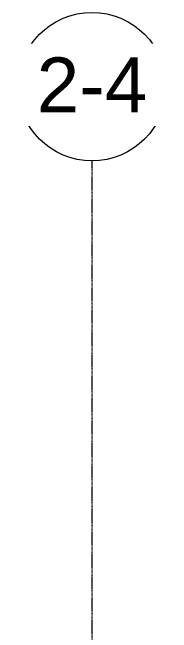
# Model space of a CAD drawing. Header units: inches. Extents: x -23034 to -8448, y -290 to 853.
# Drawn here: x -18606.1 to -18503.3, y 268.9 to 669.8 of the extents above; entities that cross this region are included whole.
import ezdxf

# ---------------------------------------------------------------- set-up
doc = ezdxf.new("R2010")
doc.units = ezdxf.units.IN
doc.header["$MEASUREMENT"] = 0
doc.linetypes.add('Grid Line 1_2_', pattern=[0.875, 0.5, -0.125, 0.125, -0.125])
doc.layers.add('S-GRID', color=1, linetype='Continuous', lineweight=9)
doc.layers.add('S-GRID-IDEN', color=1, linetype='Continuous', lineweight=9)
doc.styles.add('Arial', font='arial.ttf', dxfattribs={"height": 35.407186})

# ---------------------------------------------------------------- blocks, each defined once
blk = doc.blocks.new('Grid - Grid Head - Circle-14747-Section 8')
at = {"layer": 'S-GRID-IDEN'}
blk.add_circle((-23085.89, 621.76), 48, dxfattribs=at)

msp = doc.modelspace()

# ---------------------------------------------------------------- linework, layer by layer
at = {"layer": 'S-GRID', "linetype": 'Grid Line 1_2_'}
msp.add_line((-18554.69863, -132), (-18554.69863, 573.76478), dxfattribs=at)
msp.add_line((-18554.69863, -132), (-18554.69863, 573.76478), dxfattribs=at)

# ---------------------------------------------------------------- block references
at = {"layer": 'S-GRID-IDEN'}
msp.add_blockref('Grid - Grid Head - Circle-14747-Section 8', (4531.1916, 0), dxfattribs=at)

# ---------------------------------------------------------------- next in the draw order: texts
at = {"layer": 'S-GRID-IDEN', "insert": (-18554.70786, 640.63852), "char_height": 35.407186, "width": 85.104, "attachment_point": 2, "line_spacing_factor": 0.938532, "style": 'Arial', "bg_fill": 3, "box_fill_scale": 1.25, "bg_fill_color": 0, "bg_fill_transparency": 0}
msp.add_mtext('1-4', dxfattribs=at)

# ---------------------------------------------------------------- next in the draw order: block references
at = {"layer": 'S-GRID-IDEN'}
msp.add_blockref('Grid - Grid Head - Circle-14747-Section 8', (4531.1916, 0), dxfattribs=at)

# ---------------------------------------------------------------- next in the draw order: texts
at = {"layer": 'S-GRID-IDEN', "insert": (-18554.70786, 640.63852), "char_height": 35.407186, "width": 85.104, "attachment_point": 2, "line_spacing_factor": 0.938532, "style": 'Arial', "bg_fill": 3, "box_fill_scale": 1.25, "bg_fill_color": 0, "bg_fill_transparency": 0}
msp.add_mtext('2-4', dxfattribs=at)

doc.saveas('drawing.dxf')
